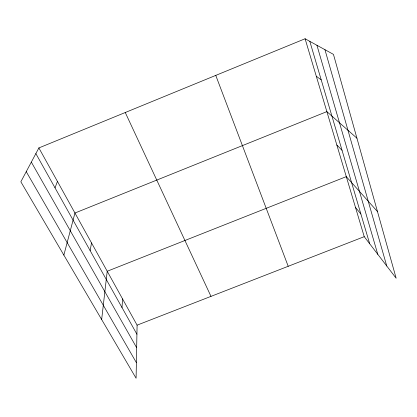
<?xml version="1.0" encoding="UTF-8"?>
<svg xmlns="http://www.w3.org/2000/svg" width="417" height="417" viewBox="0 0 417 417"><rect width="100%" height="100%" fill="white"/><g stroke="black" fill="none" stroke-linecap="round" stroke-linejoin="round"><path stroke-width="0.63" d="M38.88 147.936L137.094 325.156L136.088 378.24L20.85 181.781L38.88 147.936L305.093 38.76L333.454 54.372L396.15 278.228L364.234 236.668L305.093 38.76M122.014 307.584L122.551 298.911M101.654 319.542L107.221 271.248L346.292 176.631L377.484 211.586M90.14 250.612L91.521 242.923M63.858 255.105L74.951 213.019L326.865 111.62L356.926 138.189M55.018 187.838L57.431 181.411M137.094 325.156L364.234 236.668M316.3 76.259L321.205 79.855M336.847 145.027L342.029 150.266M355.508 207.463L360.877 214.004M26.245 171.658L136.38 362.644M31.332 162.109L136.667 347.721M35.862 153.602L136.922 334.231M125.262 112.512L210.986 296.367M215.761 75.394L288.21 266.286M309.826 41.361L369.681 243.757M316.941 45.281L377.776 254.302M324.942 49.686L386.752 265.989"/></g></svg>
